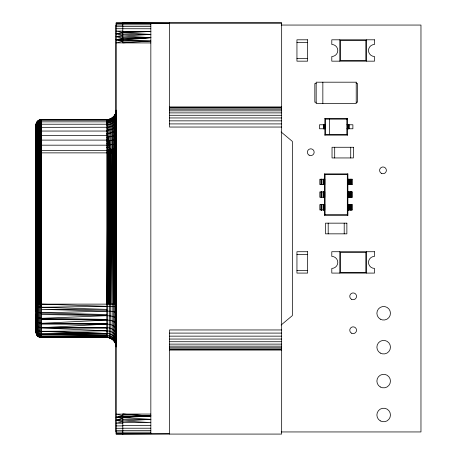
<?xml version="1.0" encoding="UTF-8"?>
<svg xmlns="http://www.w3.org/2000/svg" width="457" height="457" viewBox="0 0 457 457"><rect width="100%" height="100%" fill="white"/><g stroke="black" fill="none" stroke-linecap="round" stroke-linejoin="round"><path stroke-width="0.69" d="M36.034 320.934C36.68 325.961 33.538 335.764 41.37 336.318L106.784 337.072L41.37 337.06L106.784 337.426C111.571 337.346 115.889 341.43 116.129 346.195L116.015 344.755L116.129 346.846L116.095 345.966L116.129 346.509C116.524 341.339 111.931 336.649 106.784 336.769L41.37 335.918L106.784 335.438C111.548 335.329 116.158 339.277 116.129 344.167C117.769 337.117 114.301 330.788 106.784 330.868L41.37 327.892L106.784 327.898L40.867 327.709L38.285 327.029L36.212 324.916L36.034 133.684M36.189 149.588L36.057 152.872L116.129 152.872L116.129 346.846C116.489 341.762 111.776 337.437 106.784 337.5L40.867 337.477L38.285 336.518L36.526 334.398L36.189 149.588L41.37 149.148L40.73 147.011L41.37 145.177L106.784 145.177L113.782 144.355L115.524 143.681L116.129 142.915L116.129 128.577L115.061 130.536L112.982 132.079L110.097 133.096L106.784 133.507L110.097 144.943L109.023 142.938L106.784 143.052L107.909 145.069M36.377 123.059L36.034 125.149C36.154 122.47 38.662 120.048 41.37 120.294L106.784 120.294C111.674 120.225 116.204 116.112 116.129 111.114C115.701 115.81 111.428 119.477 106.784 119.625L107.909 119.557L40.73 119.557L40.867 337.477L41.37 337.266L39.085 336.986L38.285 336.518L38.234 335.986L37.577 335.918L36.526 334.398L36.034 332.159L36.034 124.841C35.989 121.985 38.594 119.648 41.37 119.557L41.37 337.5L40.536 336.929L39.953 337.306L38.891 336.763L36.988 335.204L36.657 152.872L36.543 304.128L36.646 122.379L38.337 120.465L40.73 119.557L106.784 119.557C110.188 119.723 113.485 117.62 115.061 114.638M37.377 121.316L37.006 304.128L36.977 121.825M38.891 120.134L38.302 304.128L38.337 120.465M39.085 336.986L38.891 149.205M40.73 149.136L41.37 150.45L40.867 152.872L39.965 304.128L40.096 119.677M40.867 152.872L40.867 307.264L109.269 306.333L115.821 306.761L116.129 308.595M110.097 118.911L110.097 149.302L109.674 152.872L109.663 304.128L110.091 152.872L110.788 338.403C113.405 337.797 117.46 348.114 115.672 343.35M113.782 116.375L113.782 149.033L113.393 152.872L113.427 340.271L114.467 341.522L114.479 115.484M37.6 304.128L37.845 152.872L38.285 304.128M36.988 335.204L36.983 334.718L37.845 336.141L39.085 336.838L41.37 337.352L107.669 337.54L107.909 119.454L106.784 119.671L107.909 120.145M109.023 119.248L108.24 304.128L108.246 152.872L107.909 149.359L106.784 147.257L109.023 147.194L110.097 149.302L111.028 152.872L111.017 304.128L112.279 152.872L112.096 117.866M110.788 338.403L109.023 337.643L109.269 337.837L109.674 152.872M110.788 304.128L111.125 118.449M116.129 144.395L116.061 143.172L116.129 148.388L112.096 149.193L112.085 152.872L111.125 149.256L107.909 149.359L106.784 150.45L41.37 150.45M112.982 117.169L112.965 152.872L113.782 149.033L113.427 304.128L114.347 152.872M36.326 298.632L36.034 297.301L36.034 310.177L36.377 311.531M107.669 304.128L108.246 152.872L109.023 149.336M114.467 304.128L115.061 114.518M41.37 307.264L106.784 309.389L41.37 309.378L106.784 311.063C109.817 311.377 113.776 310.766 116.129 312.965L116.129 110.171L116.061 111.434L116.129 110.554M115.061 148.839L115.501 152.872L115.524 113.49L116.129 110.257L116.015 112.245L115.113 114.981M106.784 304.128L107.909 152.872L106.784 150.45M113.393 152.872L112.273 304.128L112.279 152.872L112.982 149.119M36.377 144.658L36.034 148.731L36.377 147.948M36.074 148.439L36.034 158.585L36.377 158.499M36.034 145.629L36.377 138.768M39.479 337.026L38.948 336.421M36.086 297.301L36.034 301.603M36.377 134.078L36.034 137.414L36.377 136.249M36.034 318.695L36.034 315.718M107.909 337.437L106.784 337.495L106.784 119.557M36.034 319.003L36.377 322.362M40.73 119.665L41.37 120.237L40.73 120.248L41.37 121.368C35.132 121.185 35.835 128.623 36.034 132.873L36.292 123.641L36.646 122.71L36.034 125.264L36.292 123.641M36.034 133.164L36.097 131.268L36.034 134.13C35.817 131.382 39.005 129.868 41.37 130.074L40.73 127.337L37.834 128.337L36.034 130.765M36.034 140.499L36.074 139.642M116.061 128.663L116.129 114.301M36.223 152.872L36.377 122.962M116.061 148.502L115.644 304.128L115.861 112.416M36.034 145.994L36.074 145.286M36.074 321.317L36.377 325.561M116.061 111.765L116.129 110.685L115.524 113.924L115.672 113.65M37.834 120.859L37.577 304.128L37.388 152.872L36.977 149.393M40.73 121.316L41.37 121.859L106.784 121.859C111.708 120.848 116.832 117.043 116.129 111.399M36.034 126.281L36.074 124.304M116.061 113.502L116.129 112.605M109.674 337.443L110.086 338.14L109.023 337.643M116.129 132.284C115.644 136.46 110.103 136.843 106.784 137.1L109.023 140.853L113.782 139.825L116.061 138.014L116.129 140.122M36.034 132.09L36.086 131.462L36.074 133.227M116.015 112.245L116.129 110.805M115.501 152.872L115.861 148.622L115.798 431.945M111.125 338.437L113.427 340.271M36.292 130.468L36.189 131.582L36.377 130.993M114.461 116.027L115.061 114.941L113.782 116.775M116.129 338.351L116.129 329M115.113 342.019L115.821 344.458M36.074 324.384L36.292 333.359L36.034 331.736M113.759 152.872L114.479 148.942L115.113 152.872L115.09 304.128L115.672 152.872L115.273 342.933M36.074 127.057C36.371 124.772 38.497 123.076 40.73 122.864L41.37 121.859M116.061 115.432C115.49 119.905 111.062 122.802 106.784 122.927L107.909 124.79C111.657 124.464 115.478 121.848 116.061 117.946M36.074 128.788C36.406 126.56 38.588 125.064 40.73 124.881L41.37 124.218L106.784 124.218L107.909 124.79L106.784 124.904L107.909 127.257C111.468 126.96 115.387 124.784 116.061 121.014L116.129 121.876M36.074 139.099L37.377 137.711L40.096 136.917L40.73 138.791L41.37 138.808L40.73 136.866L41.37 135.352L40.73 133.278L41.37 131.05L40.73 130.039M36.074 142.441L36.977 141.567L39.479 140.853L40.096 142.835L39.479 144.938L40.096 147.034L39.096 152.872L39.102 304.128L39.485 152.872L39.953 304.128M36.074 142.333L36.377 141.579M36.074 136.015C36.651 134.084 38.936 133.438 40.73 133.278M36.189 123.898L36.646 122.71M39.479 140.853L40.096 140.785L40.73 138.791L41.37 140.105L106.784 140.105L107.909 140.927L109.023 140.853M115.524 113.924L115.832 112.999M36.377 132.313L36.074 135.152M116.129 342.95L116.129 340.911M36.034 314.079L36.377 314.724M37.051 122.173L39.479 120.231L38.948 120.579M36.074 151.735L36.377 151.387M112.096 339.02L112.279 338.751L112.982 339.711L112.965 339.328L114.856 341.608M113.393 117.312L114.027 116.581M324.853 135.118L325.555 134.415L325.555 119.134L324.853 118.432L324.853 135.118L347.543 135.118L347.543 118.432L324.853 118.432M325.555 119.134L346.84 119.134L347.543 118.432M347.88 215.281L347.314 214.721L347.314 174.465L347.88 173.9L324.516 173.9L324.516 215.281L347.88 215.281L347.88 173.9M324.516 215.281L325.081 214.721L347.314 214.721M40.096 140.785L41.37 140.105M36.074 155.123L36.377 154.923M281.118 325.036L292.343 315.616L292.343 141.384L281.118 131.964M41.37 131.05L106.784 131.05L107.909 130.136C111.257 129.857 115.244 128.194 116.061 124.595L116.129 125.087M110.097 119.288L109.674 119.557L110.091 119.386M37.594 335.449L36.657 334.633L36.034 331.936L36.052 332.616L36.074 124.213M40.73 337.335L41.37 336.992M37.834 121.214L38.234 121.014M41.37 119.671L40.73 119.923L41.37 119.905M150.839 42.941L116.129 42.872L122.807 41.301L116.129 39.742L122.807 38.199L116.129 36.686L122.807 35.212L116.129 33.784L122.807 32.413L116.129 31.105L122.807 31.105M122.807 418.801L116.129 420.314L122.807 421.788L116.129 423.216L122.807 423.216M122.807 416.481L116.129 417.258L122.807 418.035L116.129 420.314L122.807 420.314M122.807 40.519L116.129 39.742L122.807 38.965M122.807 31.424L150.839 31.424L122.807 32.881L150.839 34.418L122.807 36.012L150.839 37.657L122.807 40.199L150.839 41.056L122.807 42.872L122.807 22.85L116.129 22.85L116.129 434.15L122.807 434.15L122.807 414.059L150.839 414.059M40.096 136.917L40.73 136.866M111.125 149.256L112.096 149.193M122.807 39.342L150.839 37.657L122.807 37.657M122.807 414.059L150.839 415.944L122.807 417.658L150.839 419.343L122.807 420.988L150.839 422.582L122.807 422.582M107.909 138.962L106.784 139.025L107.909 140.927L106.784 140.973L107.909 143.001M40.096 142.835L41.37 142.824L40.73 140.745M116.095 329.217C115.09 325.287 110.337 324.156 106.784 324.093L41.37 327.726L106.784 327.726C111.205 327.555 116.849 330.52 116.129 335.638M36.052 320.506L37.577 322.408L41.37 323.316L106.784 320.049C110.097 320.22 115.175 320.637 116.129 324.499L116.095 312.845M40.73 127.337L107.909 127.257M122.807 415.944L150.839 415.944L116.129 417.258L122.807 415.699L116.129 414.128L122.807 414.128L150.839 415.944L122.807 417.018M40.73 142.801L41.37 144.863C40.039 144.064 35.612 146.611 36.034 145.172M36.052 316.255L37.577 317.661L41.37 318.335L106.784 315.678C109.909 315.93 114.17 315.73 116.095 318.638L116.129 321.539M40.096 147.034L40.73 147.011M122.807 38.497L150.839 37.657M122.807 416.801L150.839 415.944M36.034 311.246L36.212 311.885L37.577 312.514L41.37 312.931L106.784 311.063M122.807 32.144L150.839 31.424M122.807 433.996L169.53 433.676M106.784 330.868L41.37 331.296L106.784 333.456C111.12 333.382 115.65 336.461 116.095 340.979M36.034 327.812C35.28 331.125 37.982 334.467 41.37 334.324L106.784 333.97L41.37 333.981L106.784 333.456L41.37 331.428C39.005 331.468 36.36 329.954 36.052 327.435M122.807 22.919L281.666 22.919L281.666 434.081L122.807 434.081M122.807 23.627L150.839 23.627L122.807 23.004L281.666 23.004M116.129 23.096L122.807 23.096M122.807 23.004L169.53 23.324M116.129 23.833L122.807 23.833M122.807 24.821L150.839 24.821M116.129 25.032L122.807 25.032M281.215 25.055L420.966 25.055L420.966 431.945L281.215 431.945M122.807 26.557L150.839 26.557M116.129 26.672L122.807 26.672M116.129 28.717L150.839 28.78M116.129 33.784L122.807 33.784M122.807 34.418L150.839 34.418M116.129 36.686L122.807 36.686M116.129 39.742L122.807 39.742M122.807 41.056L150.839 41.056M296.947 42.472L307.63 42.472M296.947 58.496L307.63 58.496M316.175 83.522L314.839 83.522L314.839 102.214L316.175 102.214M356.22 83.522L357.557 83.522L357.557 102.214L356.22 102.214M169.53 107.018L281.666 107.018M169.53 107.264L281.666 107.264M169.53 108.001L281.666 108.001M169.53 109.2L281.666 109.2M169.53 110.845L281.666 110.845M169.53 112.885L281.666 112.885M169.53 115.273L281.666 115.273M169.53 117.952L281.666 117.952M169.53 120.854L281.666 120.854M169.53 123.91L281.666 123.91M346.897 124.772L352.884 124.772L352.884 128.777L346.897 128.777M281.666 127.046L169.53 127.046L169.53 22.919M325.555 134.415L346.84 134.415L347.543 135.118M41.37 135.352L106.784 135.352L107.909 137.02M36.292 159.699L36.189 158.528L36.377 300.637M324.516 173.9L325.081 174.465L347.314 174.465M347.509 179.241L352.57 179.241L352.57 184.582L347.509 184.582M347.509 191.923L352.57 191.923L352.57 197.264L347.509 197.264M347.509 204.605L352.57 204.605L352.57 209.946L347.509 209.946M296.947 254.4L307.63 254.4M296.947 270.418L307.63 270.418M116.129 304.128L36.034 304.128L36.377 304.425M281.666 329.954L169.53 329.954L169.53 434.081M169.53 333.09L281.666 333.09M169.53 336.146L281.666 336.146M169.53 339.048L281.666 339.048M169.53 341.727L281.666 341.727M169.53 344.115L281.666 344.115M169.53 346.155L281.666 346.155M169.53 347.8L281.666 347.8M169.53 348.999L281.666 348.999M169.53 349.736L281.666 349.736M169.53 349.982L281.666 349.982M122.807 419.343L150.839 419.343M122.807 425.576L150.839 425.576M116.129 425.895L122.807 425.895M122.807 428.22L150.839 428.22M116.129 428.283L122.807 428.283M116.129 430.328L122.807 430.328M122.807 430.443L150.839 430.443M116.129 431.968L122.807 431.968M122.807 432.179L150.839 432.179M116.129 433.167L122.807 433.167M150.839 433.373L122.807 433.373L150.839 433.676L150.839 23.324M116.129 433.904L122.807 433.904M41.37 337.352L106.784 337.426M106.784 324.093L41.37 323.876L106.784 323.904L41.37 323.316M41.37 336.318L106.784 336.769M106.784 320.049L41.37 319.374L106.784 319.397L41.37 318.335M41.37 334.324L106.784 335.438M40.867 307.264L36.052 306.807M106.784 315.678L41.37 314.502L106.784 314.519L41.37 312.931M110.097 337.974L111.028 337.997M41.37 304.128L106.784 306.31M40.73 144.863L41.37 145.177M106.784 121.859L107.909 122.767M106.784 120.294L107.909 121.214M38.285 336.375L36.988 335.067L36.212 333.399M36.377 308.081L36.074 307.635M106.784 145.177L107.909 147.228M106.784 131.05L107.909 133.41M40.73 122.864L41.37 124.218M113.393 339.688L113.782 340.511M36.377 317.604L36.074 316.758M36.292 333.359L36.097 332.559L36.646 334.524M36.377 320.168L36.074 319.214M106.784 127.309L107.909 130.136M115.273 342.847L116.095 346.058M36.377 324.167L36.074 323.048M36.377 326.538L36.034 324.91L36.292 326.532M36.377 333.941L36.526 334.398M40.73 124.881L41.37 127.309M109.023 145.023L110.097 149.302L109.017 152.872L109.269 304.128M115.861 344.452L115.501 342.939L115.524 343.378M38.337 149.239L38.896 152.872L39.085 304.128M115.907 344.521L116.129 346.606M37.834 149.285L38.302 152.872L38.285 336.518M36.646 149.456L37.006 152.872L37.006 304.128M36.052 331.605L36.052 332.49M37.377 149.336L37.577 335.918M116.095 345.144L116.129 345.732M36.377 149.519L36.543 304.128M116.095 337.723L116.129 338.471M36.034 332.13L36.052 332.616M116.095 343.464L116.129 344.549M116.095 324.133L116.129 325.287M36.08 152.872L36.212 304.128M366.503 39.805L366.503 61.164M366.503 251.727L366.503 273.086M351.307 179.241L351.307 184.582M351.307 191.923L351.307 197.264M351.307 204.605L351.307 209.946M351.204 179.241L351.204 184.582M351.204 191.923L351.204 197.264M351.204 204.605L351.204 209.946M351.102 179.241L351.102 184.582M351.102 191.923L351.102 197.264M351.102 204.605L351.102 209.946M350.999 179.241L350.999 184.582M350.999 191.923L350.999 197.264M350.999 204.605L350.999 209.946M350.913 179.241L350.913 184.582M350.913 191.923L350.913 197.264M350.913 204.605L350.913 209.946M350.833 179.241L350.833 184.582M350.833 191.923L350.833 197.264M350.833 204.605L350.833 209.946M350.725 147.268L350.725 157.945M350.765 179.241L350.765 184.582M350.765 191.923L350.765 197.264M350.765 204.605L350.765 209.946M350.708 179.241L350.645 184.582M350.708 191.923L350.645 197.264M350.645 204.605L350.708 209.946M349.211 179.241L349.279 184.582M349.211 191.923L349.279 197.264M349.279 204.605L349.211 209.946M349.097 179.241L349.097 184.582M349.097 191.923L349.097 197.264M349.097 204.605L349.097 209.946M348.948 124.772L348.914 128.777L348.891 124.772M348.931 179.241L348.931 184.582M348.931 191.923L348.931 197.264M348.931 204.605L348.931 209.946M348.794 124.772L348.794 128.777M348.725 179.241L348.725 184.582M348.725 191.923L348.725 197.264M348.725 204.605L348.725 209.946M348.691 124.772L348.691 128.777M348.554 124.772L348.554 128.777M348.485 179.241L348.485 184.582M348.485 191.923L348.485 197.264M348.485 204.605L348.485 209.946M348.377 124.772L348.377 128.777M348.177 124.772L348.177 128.777M348.217 179.241L348.217 184.582M348.217 191.923L348.217 197.264M348.217 204.605L348.217 209.946M347.96 124.772L347.96 128.777M347.96 179.241L347.96 184.582M347.96 191.923L347.96 197.264M347.96 204.605L347.96 209.946M347.846 179.241L347.846 184.582M347.846 191.923L347.846 197.264M347.846 204.605L347.846 209.946M347.72 124.772L347.72 128.777M347.617 179.241L347.617 184.582M347.617 191.923L347.617 197.264M347.617 204.605L347.617 209.946M346.84 119.134L346.84 134.415M344.207 223.159L344.207 233.841M339.802 39.805L339.802 61.164M339.802 251.727L339.802 273.086M334.701 147.268L334.701 157.945M329.56 119.134L329.56 134.415M328.189 223.159L328.189 233.841M325.081 174.465L325.081 214.721M324.676 124.772L324.676 128.777M324.55 179.241L324.55 184.582M324.55 191.923L324.55 197.264M324.55 204.605L324.55 209.946M324.436 124.772L324.436 128.777M324.219 124.772L324.219 128.777M324.179 179.241L324.179 184.582M324.179 191.923L324.179 197.264M324.179 204.605L324.179 209.946M324.019 124.772L324.019 128.777M323.91 179.241L323.91 184.582M323.91 191.923L323.91 197.264M323.91 204.605L323.91 209.946M323.842 124.772L323.842 128.777M323.705 124.772L323.705 128.777M323.602 124.772L323.602 128.777M323.665 179.241L323.665 184.582M323.665 191.923L323.665 197.264M323.665 204.605L323.665 209.946M323.465 179.241L323.465 184.582M323.465 191.923L323.465 197.264M323.465 204.605L323.465 209.946M323.299 179.241L323.299 184.582M323.299 191.923L323.299 197.264M323.299 204.605L323.299 209.946M323.185 179.241L323.116 184.582M323.116 191.923L323.185 197.264M323.116 204.605L323.185 209.946M322.848 82.191L322.848 103.55M321.728 179.241L321.688 184.582M321.688 191.923L321.751 197.264M321.688 204.605L321.751 209.946M321.631 179.241L321.631 184.582M321.631 191.923L321.631 197.264M321.631 204.605L321.631 209.946M321.562 179.241L321.482 184.582M321.482 191.923L321.562 197.264M321.482 204.605L321.562 209.946M321.397 179.241L321.397 184.582M321.397 191.923L321.397 197.264M321.397 204.605L321.397 209.946M321.294 179.241L321.294 184.582M321.294 191.923L321.294 197.264M321.294 204.605L321.294 209.946M321.191 179.241L321.191 184.582M321.191 191.923L321.191 197.264M321.191 204.605L321.191 209.946M321.088 179.241L321.088 184.582M321.088 191.923L321.088 197.264M321.088 204.605L321.088 209.946M115.798 25.055L115.798 114.284M112.188 304.128L112.188 339.22M39.953 337.306L39.965 152.872L39.479 149.171L39.479 119.865M36.189 123.579L36.212 333.53M36.097 297.301L36.189 300.569L36.097 297.301M307.63 39.805L296.947 39.805L296.947 61.164L307.63 61.164L307.63 39.805M374.512 39.805L331.793 39.805L331.793 44.478A6.01 6.01 0 0 1 337.797 50.481A6.01 6.01 0 0 1 331.793 56.491L331.793 61.164L374.512 61.164L374.512 56.491A6.01 6.01 0 0 1 368.502 50.481A6.01 6.01 0 0 1 374.512 44.478L374.512 39.805M365.834 40.473L340.471 40.473L340.471 60.495L365.834 60.495L365.834 40.473M356.22 82.191L316.175 82.191L316.175 103.55L356.22 103.55L356.22 82.191M324.916 124.772L319.512 124.772L319.512 128.777L324.916 128.777L324.916 124.772M353.392 147.268L332.033 147.268L332.033 157.945L353.392 157.945L353.392 147.268M324.778 179.241L319.826 179.241L319.826 184.582L324.778 184.582L324.778 179.241M324.778 191.923L319.826 191.923L319.826 197.264L324.778 197.264L324.778 191.923M324.778 204.605L319.826 204.605L319.826 209.946L324.778 209.946L324.778 204.605M346.874 223.159L325.515 223.159L325.515 233.841L346.874 233.841L346.874 223.159M307.63 251.727L296.947 251.727L296.947 273.086L307.63 273.086L307.63 251.727M374.512 251.727L331.793 251.727L331.793 256.4A6.01 6.01 0 0 1 337.797 262.409A6.01 6.01 0 0 1 331.793 268.413L331.793 273.086L374.512 273.086L374.512 268.413A6.01 6.01 0 0 1 368.502 262.409A6.01 6.01 0 0 1 374.512 256.4L374.512 251.727M365.834 252.395L340.471 252.395L340.471 272.418L365.834 272.418L365.834 252.395M323.499 128.777L323.493 124.772L323.447 128.777M309.069 155.146A3.393 3.393 0 0 0 314.159 152.21A3.393 3.393 0 0 0 309.069 149.273A3.393 3.393 0 0 0 309.069 155.146M351.456 333.159A3.393 3.393 0 0 0 356.54 330.222A3.393 3.393 0 0 0 351.456 327.286A3.393 3.393 0 0 0 351.456 333.159M351.456 299.255A3.393 3.393 0 0 0 356.54 296.313A3.393 3.393 0 0 0 351.456 293.377A3.393 3.393 0 0 0 351.456 299.255M381.292 173.283A3.393 3.393 0 0 0 386.376 170.347A3.393 3.393 0 0 0 381.292 167.411A3.393 3.393 0 0 0 381.292 173.283M380.275 319.14A6.781 6.781 0 0 0 390.449 313.268A6.781 6.781 0 0 0 380.275 307.395A6.781 6.781 0 0 0 380.275 319.14M380.275 353.05A6.781 6.781 0 0 0 390.449 347.177A6.781 6.781 0 0 0 380.275 341.305A6.781 6.781 0 0 0 380.275 353.05M380.275 386.959A6.781 6.781 0 0 0 390.449 381.087A6.781 6.781 0 0 0 380.275 375.214A6.781 6.781 0 0 0 380.275 386.959M380.275 420.868A6.781 6.781 0 0 0 390.449 414.996A6.781 6.781 0 0 0 380.275 409.118A6.781 6.781 0 0 0 380.275 420.868"/></g></svg>
